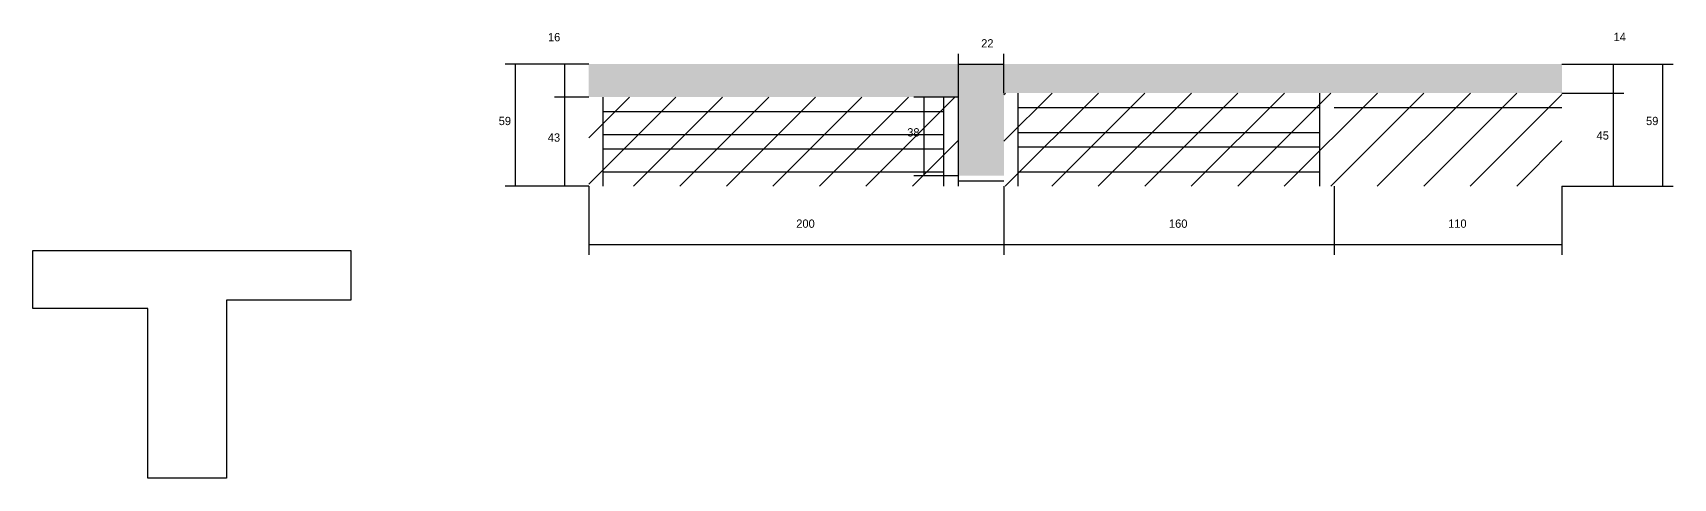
# Model space of a CAD drawing. Header units: metres. Extents: x 1998 to 4770, y 6939 to 8238.
# Drawn here: x 3625 to 4417, y 6939 to 7154 of the extents above; entities that cross this region are included whole.
import ezdxf

# ---------------------------------------------------------------- set-up
doc = ezdxf.new("R2010")
doc.units = ezdxf.units.M
for name, color, linetype in [('CONCRETO', 251, 'Continuous'), ('COTA', 241, 'Continuous'), ('REAPROVEITAMENTO', 251, 'Continuous'), ('SARR_2.2x7', 40, 'Continuous'), ('SARR_EDITAR', 141, 'Continuous')]:
    doc.layers.add(name, color=color, linetype=linetype)

msp = doc.modelspace()

# ---------------------------------------------------------------- hatches: boundary and pattern name
at = {"layer": 'COTA'}
h = msp.add_hatch(dxfattribs=at)
h.set_pattern_fill('AR-CONC', scale=0.03)
h.paths.add_polyline_path([(4093.7, 7085.3), (4093.7, 7125.3), (4093.7, 7125.3), (4363.2, 7125.3), (4363.2, 7125.3), (4363.2, 7139.3), (4363.2, 7139.3), (3893.2, 7139.3), (3893.2, 7139.3), (3893.2, 7123.3), (3893.2, 7123.3), (4071.7, 7123.3), (4071.7, 7123.3), (4071.7, 7085.3), (4071.7, 7085.3), (4093.7, 7085.3)])
at = {"layer": 'REAPROVEITAMENTO'}
h = msp.add_hatch(dxfattribs=at)
h.set_pattern_fill('ANSI31', scale=5)
h.paths.add_polyline_path([(4071.7, 7080.3), (4071.7, 7123.3), (4071.7, 7123.3), (3893.2, 7123.3), (3893.2, 7123.3), (3893.2, 7080.3), (3893.2, 7080.3), (4071.7, 7080.3)])
h = msp.add_hatch(dxfattribs=at)
h.set_pattern_fill('ANSI31', scale=5)
h.paths.add_polyline_path([(4363.2, 7080.3), (4363.2, 7125.3), (4363.2, 7125.3), (4093.7, 7125.3), (4093.7, 7125.3), (4093.7, 7080.3), (4093.7, 7080.3), (4363.2, 7080.3)])

# ---------------------------------------------------------------- linework, layer by layer
at = {"layer": 'CONCRETO'}
msp.add_lwpolyline([(3624.7, 7021.2), (3624.7, 7049.2), (3778.3, 7049.2), (3778.3, 7025.2), (3718.3, 7025.2), (3718.3, 6939.2), (3680.3, 6939.2), (3680.3, 7021.2)], close=True, dxfattribs=at)
at = {"layer": 'COTA'}
for p, q in [((3893.2, 7139.3), (3852.8, 7139.3)), ((3857.8, 7080.3), (3857.8, 7139.3)), ((3893.2, 7139.3), (3876.6, 7139.3)), ((3881.6, 7123.3), (3881.6, 7139.3)), ((4071.7, 7123.3), (4071.7, 7144.3)), ((4071.7, 7139.3), (4093.7, 7139.3)), ((4093.7, 7125.3), (4093.7, 7144.3)), ((4363.2, 7139.3), (4393.1, 7139.3)), ((4363.2, 7139.3), (4416.9, 7139.3)), ((4388.1, 7125.3), (4388.1, 7139.3)), ((4411.9, 7080.3), (4411.9, 7139.3)), ((3893.2, 7123.3), (3876.6, 7123.3)), ((3893.2, 7123.3), (3876.6, 7123.3)), ((3881.6, 7080.3), (3881.6, 7123.3)), ((4071.7, 7123.3), (4050.2, 7123.3)), ((4055.2, 7085.3), (4055.2, 7123.3)), ((4363.2, 7125.3), (4393.1, 7125.3)), ((4363.2, 7125.3), (4393.1, 7125.3)), ((4388.1, 7080.3), (4388.1, 7125.3)), ((4071.7, 7085.3), (4050.2, 7085.3)), ((3893.2, 7080.3), (3852.8, 7080.3)), ((3893.2, 7080.3), (3876.6, 7080.3)), ((3893.2, 7080.3), (3893.2, 7047.1)), ((4093.7, 7080.3), (4093.7, 7047.1)), ((4093.7, 7080.3), (4093.7, 7047.1)), ((4253.2, 7080.3), (4253.2, 7047.1)), ((4253.2, 7080.3), (4253.2, 7047.1)), ((4363.2, 7080.3), (4393.1, 7080.3)), ((4363.2, 7080.3), (4416.9, 7080.3)), ((4363.2, 7080.3), (4363.2, 7047.1)), ((3893.2, 7052.1), (4093.7, 7052.1)), ((4093.7, 7052.1), (4253.2, 7052.1)), ((4253.2, 7052.1), (4363.2, 7052.1))]:
    msp.add_line(p, q, dxfattribs=at)
at = {"layer": 'SARR_2.2x7'}
for p, q in [((3900.1, 7080.3), (3900.1, 7123.3)), ((4064.7, 7080.3), (4064.7, 7123.3)), ((4071.7, 7080.3), (4071.7, 7123.3)), ((4100.6, 7080.3), (4100.6, 7125.3)), ((4246.2, 7080.3), (4246.2, 7125.3)), ((3900.1, 7116.3), (4064.7, 7116.3)), ((4100.6, 7118.3), (4246.2, 7118.3)), ((4253.2, 7118.3), (4363.2, 7118.3)), ((4100.6, 7106.3), (4246.2, 7106.3)), ((3900.1, 7105.3), (4064.7, 7105.3)), ((3900.1, 7098.3), (4064.7, 7098.3)), ((4100.6, 7099.3), (4246.2, 7099.3)), ((3900.1, 7087.3), (4064.7, 7087.3)), ((4100.6, 7087.3), (4246.2, 7087.3))]:
    msp.add_line(p, q, dxfattribs=at)
at = {"layer": 'SARR_EDITAR'}
msp.add_line((4071.7, 7082.8), (4093.7, 7082.8), dxfattribs=at)

# ---------------------------------------------------------------- texts
at = {"layer": 'COTA'}
for s, p in [('16', (3873.5, 7150.3)), ('14', (4388.1, 7150.4)), ('22', (4082.7, 7147.3)), ('59', (3849.7, 7109.8)), ('38', (4047, 7104.3)), ('45', (4379.9, 7102.8)), ('59', (4403.8, 7109.8)), ('43', (3873.4, 7101.8)), ('200', (3993.4, 7060.2)), ('160', (4173.4, 7060.2)), ('110', (4308.2, 7060.2))]:
    msp.add_text(s, height=4, dxfattribs=at).set_placement(p)

doc.saveas('drawing.dxf')
